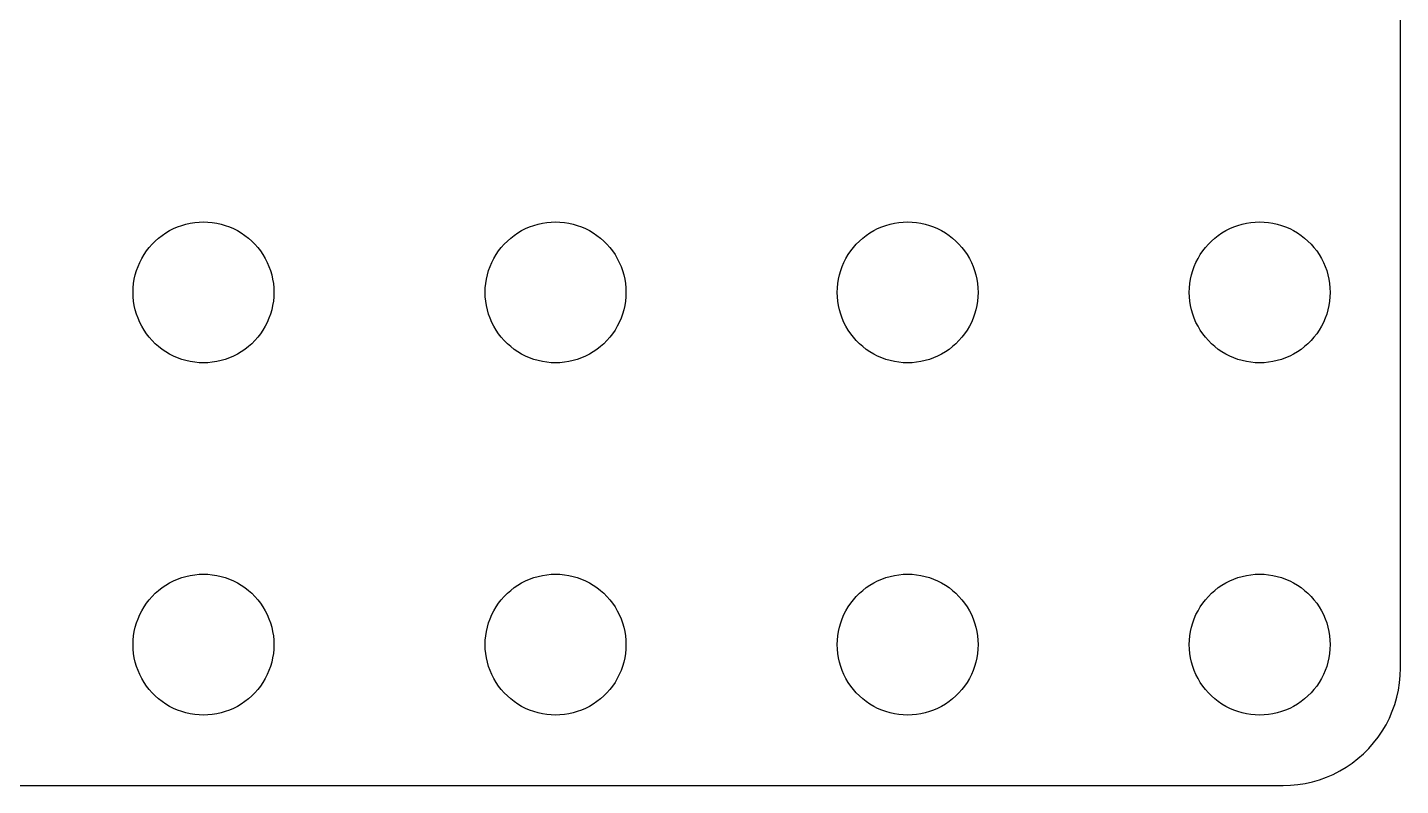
# Model space of a CAD drawing. Header units: metres. Extents: x -58 to 58, y -36 to 36.
# Drawn here: x 0 to 58.5, y -36 to -3.7 of the extents above; entities that cross this region are included whole.
import ezdxf

# ---------------------------------------------------------------- set-up
doc = ezdxf.new("R2010")
doc.units = ezdxf.units.M

msp = doc.modelspace()

# ---------------------------------------------------------------- linework, layer by layer
for p, q in [((58.5, -31), (58.5, 31)), ((6.22266, -12.2855), (6.39561, -12.2107)), ((6.39561, -12.2107), (6.57294, -12.1468)), ((6.57294, -12.1468), (6.75392, -12.0942)), ((6.75392, -12.0942), (6.93785, -12.0531)), ((6.93785, -12.0531), (7.12399, -12.0237)), ((7.12399, -12.0237), (7.31161, -12.0059)), ((7.31161, -12.0059), (7.5, -12)), ((7.5, -12), (7.68837, -12.0059)), ((7.68837, -12.0059), (7.87599, -12.0237)), ((7.87599, -12.0237), (8.06213, -12.0531)), ((8.06213, -12.0531), (8.24606, -12.0942)), ((8.24606, -12.0942), (8.42705, -12.1468)), ((8.42705, -12.1468), (8.60437, -12.2107)), ((8.60437, -12.2107), (8.77733, -12.2855)), ((21.2227, -12.2855), (21.3956, -12.2107)), ((21.3956, -12.2107), (21.5729, -12.1468)), ((21.5729, -12.1468), (21.7539, -12.0942)), ((21.7539, -12.0942), (21.9379, -12.0531)), ((21.9379, -12.0531), (22.124, -12.0237)), ((22.124, -12.0237), (22.3116, -12.0059)), ((22.3116, -12.0059), (22.5, -12)), ((22.5, -12), (22.6884, -12.0059)), ((22.6884, -12.0059), (22.876, -12.0237)), ((22.876, -12.0237), (23.0621, -12.0531)), ((23.0621, -12.0531), (23.2461, -12.0942)), ((23.2461, -12.0942), (23.427, -12.1468)), ((23.427, -12.1468), (23.6044, -12.2107)), ((23.6044, -12.2107), (23.7773, -12.2855)), ((36.2227, -12.2855), (36.3956, -12.2107)), ((36.3956, -12.2107), (36.5729, -12.1468)), ((36.5729, -12.1468), (36.7539, -12.0942)), ((36.7539, -12.0942), (36.9379, -12.0531)), ((36.9379, -12.0531), (37.124, -12.0237)), ((37.124, -12.0237), (37.3116, -12.0059)), ((37.3116, -12.0059), (37.5, -12)), ((37.5, -12), (37.6884, -12.0059)), ((37.6884, -12.0059), (37.876, -12.0237)), ((37.876, -12.0237), (38.0621, -12.0531)), ((38.0621, -12.0531), (38.2461, -12.0942)), ((38.2461, -12.0942), (38.427, -12.1468)), ((38.427, -12.1468), (38.6044, -12.2107)), ((38.6044, -12.2107), (38.7773, -12.2855)), ((51.2227, -12.2855), (51.3956, -12.2107)), ((51.3956, -12.2107), (51.5729, -12.1468)), ((51.5729, -12.1468), (51.7539, -12.0942)), ((51.7539, -12.0942), (51.9379, -12.0531)), ((51.9379, -12.0531), (52.124, -12.0237)), ((52.124, -12.0237), (52.3116, -12.0059)), ((52.3116, -12.0059), (52.5, -12)), ((52.5, -12), (52.6884, -12.0059)), ((52.6884, -12.0059), (52.876, -12.0237)), ((52.876, -12.0237), (53.0621, -12.0531)), ((53.0621, -12.0531), (53.2461, -12.0942)), ((53.2461, -12.0942), (53.427, -12.1468)), ((53.427, -12.1468), (53.6044, -12.2107)), ((53.6044, -12.2107), (53.7773, -12.2855)), ((5.31308, -12.9464), (5.44635, -12.8131)), ((5.44635, -12.8131), (5.58772, -12.6884)), ((5.58772, -12.6884), (5.73663, -12.5729)), ((5.73663, -12.5729), (5.89252, -12.467)), ((5.89252, -12.467), (6.05473, -12.3711)), ((6.05473, -12.3711), (6.22266, -12.2855)), ((8.77733, -12.2855), (8.94525, -12.3711)), ((8.94525, -12.3711), (9.10747, -12.467)), ((9.10747, -12.467), (9.26335, -12.5729)), ((9.26335, -12.5729), (9.41226, -12.6884)), ((9.41226, -12.6884), (9.55363, -12.8131)), ((9.55363, -12.8131), (9.6869, -12.9464)), ((20.3131, -12.9464), (20.4464, -12.8131)), ((20.4464, -12.8131), (20.5877, -12.6884)), ((20.5877, -12.6884), (20.7366, -12.5729)), ((20.7366, -12.5729), (20.8925, -12.467)), ((20.8925, -12.467), (21.0547, -12.3711)), ((21.0547, -12.3711), (21.2227, -12.2855)), ((23.7773, -12.2855), (23.9453, -12.3711)), ((23.9453, -12.3711), (24.1075, -12.467)), ((24.1075, -12.467), (24.2634, -12.5729)), ((24.2634, -12.5729), (24.4123, -12.6884)), ((24.4123, -12.6884), (24.5536, -12.8131)), ((24.5536, -12.8131), (24.6869, -12.9464)), ((35.3131, -12.9464), (35.4464, -12.8131)), ((35.4464, -12.8131), (35.5877, -12.6884)), ((35.5877, -12.6884), (35.7366, -12.5729)), ((35.7366, -12.5729), (35.8925, -12.467)), ((35.8925, -12.467), (36.0547, -12.3711)), ((36.0547, -12.3711), (36.2227, -12.2855)), ((38.7773, -12.2855), (38.9453, -12.3711)), ((38.9453, -12.3711), (39.1075, -12.467)), ((39.1075, -12.467), (39.2634, -12.5729)), ((39.2634, -12.5729), (39.4123, -12.6884)), ((39.4123, -12.6884), (39.5536, -12.8131)), ((39.5536, -12.8131), (39.6869, -12.9464)), ((50.3131, -12.9464), (50.4464, -12.8131)), ((50.4464, -12.8131), (50.5877, -12.6884)), ((50.5877, -12.6884), (50.7366, -12.5729)), ((50.7366, -12.5729), (50.8925, -12.467)), ((50.8925, -12.467), (51.0547, -12.3711)), ((51.0547, -12.3711), (51.2227, -12.2855)), ((53.7773, -12.2855), (53.9453, -12.3711)), ((53.9453, -12.3711), (54.1075, -12.467)), ((54.1075, -12.467), (54.2634, -12.5729)), ((54.2634, -12.5729), (54.4123, -12.6884)), ((54.4123, -12.6884), (54.5536, -12.8131)), ((54.5536, -12.8131), (54.6869, -12.9464)), ((4.87108, -13.5547), (4.96701, -13.3925)), ((4.96701, -13.3925), (5.07294, -13.2366)), ((5.07294, -13.2366), (5.18845, -13.0877)), ((5.18845, -13.0877), (5.31308, -12.9464)), ((9.6869, -12.9464), (9.81154, -13.0877)), ((9.81154, -13.0877), (9.92705, -13.2366)), ((9.92705, -13.2366), (10.033, -13.3925)), ((10.033, -13.3925), (10.1289, -13.5547)), ((19.8711, -13.5547), (19.967, -13.3925)), ((19.967, -13.3925), (20.0729, -13.2366)), ((20.0729, -13.2366), (20.1884, -13.0877)), ((20.1884, -13.0877), (20.3131, -12.9464)), ((24.6869, -12.9464), (24.8115, -13.0877)), ((24.8115, -13.0877), (24.927, -13.2366)), ((24.927, -13.2366), (25.033, -13.3925)), ((25.033, -13.3925), (25.1289, -13.5547)), ((34.8711, -13.5547), (34.967, -13.3925)), ((34.967, -13.3925), (35.0729, -13.2366)), ((35.0729, -13.2366), (35.1885, -13.0877)), ((35.1885, -13.0877), (35.3131, -12.9464)), ((39.6869, -12.9464), (39.8115, -13.0877)), ((39.8115, -13.0877), (39.927, -13.2366)), ((39.927, -13.2366), (40.033, -13.3925)), ((40.033, -13.3925), (40.1289, -13.5547)), ((49.8711, -13.5547), (49.967, -13.3925)), ((49.967, -13.3925), (50.0729, -13.2366)), ((50.0729, -13.2366), (50.1885, -13.0877)), ((50.1885, -13.0877), (50.3131, -12.9464)), ((54.6869, -12.9464), (54.8115, -13.0877)), ((54.8115, -13.0877), (54.927, -13.2366)), ((54.927, -13.2366), (55.033, -13.3925)), ((55.033, -13.3925), (55.1289, -13.5547)), ((4.64682, -14.0729), (4.71066, -13.8956)), ((4.71066, -13.8956), (4.78551, -13.7227)), ((4.78551, -13.7227), (4.87108, -13.5547)), ((10.1289, -13.5547), (10.2145, -13.7227)), ((10.2145, -13.7227), (10.2893, -13.8956)), ((10.2893, -13.8956), (10.3532, -14.0729)), ((19.6468, -14.0729), (19.7107, -13.8956)), ((19.7107, -13.8956), (19.7855, -13.7227)), ((19.7855, -13.7227), (19.8711, -13.5547)), ((25.1289, -13.5547), (25.2145, -13.7227)), ((25.2145, -13.7227), (25.2893, -13.8956)), ((25.2893, -13.8956), (25.3532, -14.0729)), ((34.6468, -14.0729), (34.7107, -13.8956)), ((34.7107, -13.8956), (34.7855, -13.7227)), ((34.7855, -13.7227), (34.8711, -13.5547)), ((40.1289, -13.5547), (40.2145, -13.7227)), ((40.2145, -13.7227), (40.2893, -13.8956)), ((40.2893, -13.8956), (40.3532, -14.0729)), ((49.6468, -14.0729), (49.7107, -13.8956)), ((49.7107, -13.8956), (49.7855, -13.7227)), ((49.7855, -13.7227), (49.8711, -13.5547)), ((55.1289, -13.5547), (55.2145, -13.7227)), ((55.2145, -13.7227), (55.2893, -13.8956)), ((55.2893, -13.8956), (55.3532, -14.0729)), ((4.50591, -14.8116), (4.52365, -14.624)), ((4.52365, -14.624), (4.55313, -14.4379)), ((4.55313, -14.4379), (4.59424, -14.2539)), ((4.59424, -14.2539), (4.64682, -14.0729)), ((10.3532, -14.0729), (10.4057, -14.2539)), ((10.4057, -14.2539), (10.4469, -14.4379)), ((10.4469, -14.4379), (10.4763, -14.624)), ((10.4763, -14.624), (10.4941, -14.8116)), ((19.5059, -14.8116), (19.5237, -14.624)), ((19.5237, -14.624), (19.5531, -14.4379)), ((19.5531, -14.4379), (19.5942, -14.2539)), ((19.5942, -14.2539), (19.6468, -14.0729)), ((25.3532, -14.0729), (25.4057, -14.2539)), ((25.4057, -14.2539), (25.4469, -14.4379)), ((25.4469, -14.4379), (25.4763, -14.624)), ((25.4763, -14.624), (25.4941, -14.8116)), ((34.5059, -14.8116), (34.5237, -14.624)), ((34.5237, -14.624), (34.5531, -14.4379)), ((34.5531, -14.4379), (34.5942, -14.2539)), ((34.5942, -14.2539), (34.6468, -14.0729)), ((40.3532, -14.0729), (40.4057, -14.2539)), ((40.4057, -14.2539), (40.4469, -14.4379)), ((40.4469, -14.4379), (40.4763, -14.624)), ((40.4763, -14.624), (40.4941, -14.8116)), ((49.5059, -14.8116), (49.5237, -14.624)), ((49.5237, -14.624), (49.5531, -14.4379)), ((49.5531, -14.4379), (49.5942, -14.2539)), ((49.5942, -14.2539), (49.6468, -14.0729)), ((55.3532, -14.0729), (55.4057, -14.2539)), ((55.4057, -14.2539), (55.4469, -14.4379)), ((55.4469, -14.4379), (55.4763, -14.624)), ((55.4763, -14.624), (55.4941, -14.8116)), ((4.5, -15), (4.50591, -14.8116)), ((4.50591, -15.1884), (4.5, -15)), ((4.52365, -15.376), (4.50591, -15.1884)), ((10.4941, -15.1884), (10.4763, -15.376)), ((10.4941, -14.8116), (10.5, -15)), ((10.5, -15), (10.4941, -15.1884)), ((19.5, -15), (19.5059, -14.8116)), ((19.5059, -15.1884), (19.5, -15)), ((19.5237, -15.376), (19.5059, -15.1884)), ((25.4941, -15.1884), (25.4763, -15.376)), ((25.4941, -14.8116), (25.5, -15)), ((25.5, -15), (25.4941, -15.1884)), ((34.5, -15), (34.5059, -14.8116)), ((34.5059, -15.1884), (34.5, -15)), ((34.5237, -15.376), (34.5059, -15.1884)), ((40.4941, -15.1884), (40.4763, -15.376)), ((40.4941, -14.8116), (40.5, -15)), ((40.5, -15), (40.4941, -15.1884)), ((49.5, -15), (49.5059, -14.8116)), ((49.5059, -15.1884), (49.5, -15)), ((49.5237, -15.376), (49.5059, -15.1884)), ((55.4941, -15.1884), (55.4763, -15.376)), ((55.4941, -14.8116), (55.5, -15)), ((55.5, -15), (55.4941, -15.1884)), ((4.55313, -15.5621), (4.52365, -15.376)), ((4.59424, -15.7461), (4.55313, -15.5621)), ((4.64682, -15.927), (4.59424, -15.7461)), ((10.4057, -15.7461), (10.3532, -15.927)), ((10.4469, -15.5621), (10.4057, -15.7461)), ((10.4763, -15.376), (10.4469, -15.5621)), ((19.5531, -15.5621), (19.5237, -15.376)), ((19.5942, -15.7461), (19.5531, -15.5621)), ((19.6468, -15.927), (19.5942, -15.7461)), ((25.4057, -15.7461), (25.3532, -15.927)), ((25.4469, -15.5621), (25.4057, -15.7461)), ((25.4763, -15.376), (25.4469, -15.5621)), ((34.5531, -15.5621), (34.5237, -15.376)), ((34.5942, -15.7461), (34.5531, -15.5621)), ((34.6468, -15.927), (34.5942, -15.7461)), ((40.4057, -15.7461), (40.3532, -15.927)), ((40.4469, -15.5621), (40.4057, -15.7461)), ((40.4763, -15.376), (40.4469, -15.5621)), ((49.5531, -15.5621), (49.5237, -15.376)), ((49.5942, -15.7461), (49.5531, -15.5621)), ((49.6468, -15.927), (49.5942, -15.7461)), ((55.4057, -15.7461), (55.3532, -15.927)), ((55.4469, -15.5621), (55.4057, -15.7461)), ((55.4763, -15.376), (55.4469, -15.5621)), ((4.71066, -16.1044), (4.64682, -15.927)), ((4.78551, -16.2773), (4.71066, -16.1044)), ((4.87108, -16.4453), (4.78551, -16.2773)), ((10.2145, -16.2773), (10.1289, -16.4453)), ((10.2893, -16.1044), (10.2145, -16.2773)), ((10.3532, -15.927), (10.2893, -16.1044)), ((19.7107, -16.1044), (19.6468, -15.927)), ((19.7855, -16.2773), (19.7107, -16.1044)), ((19.8711, -16.4453), (19.7855, -16.2773)), ((25.2145, -16.2773), (25.1289, -16.4453)), ((25.2893, -16.1044), (25.2145, -16.2773)), ((25.3532, -15.927), (25.2893, -16.1044)), ((34.7107, -16.1044), (34.6468, -15.927)), ((34.7855, -16.2773), (34.7107, -16.1044)), ((34.8711, -16.4453), (34.7855, -16.2773)), ((40.2145, -16.2773), (40.1289, -16.4453)), ((40.2893, -16.1044), (40.2145, -16.2773)), ((40.3532, -15.927), (40.2893, -16.1044)), ((49.7107, -16.1044), (49.6468, -15.927)), ((49.7855, -16.2773), (49.7107, -16.1044)), ((49.8711, -16.4453), (49.7855, -16.2773)), ((55.2145, -16.2773), (55.1289, -16.4453)), ((55.2893, -16.1044), (55.2145, -16.2773)), ((55.3532, -15.927), (55.2893, -16.1044)), ((4.96701, -16.6075), (4.87108, -16.4453)), ((5.07294, -16.7634), (4.96701, -16.6075)), ((5.18845, -16.9123), (5.07294, -16.7634)), ((5.31308, -17.0536), (5.18845, -16.9123)), ((9.81154, -16.9123), (9.6869, -17.0536)), ((9.92705, -16.7634), (9.81154, -16.9123)), ((10.033, -16.6075), (9.92705, -16.7634)), ((10.1289, -16.4453), (10.033, -16.6075)), ((19.967, -16.6075), (19.8711, -16.4453)), ((20.0729, -16.7634), (19.967, -16.6075)), ((20.1884, -16.9123), (20.0729, -16.7634)), ((20.3131, -17.0536), (20.1884, -16.9123)), ((24.8115, -16.9123), (24.6869, -17.0536)), ((24.927, -16.7634), (24.8115, -16.9123)), ((25.033, -16.6075), (24.927, -16.7634)), ((25.1289, -16.4453), (25.033, -16.6075)), ((34.967, -16.6075), (34.8711, -16.4453)), ((35.0729, -16.7634), (34.967, -16.6075)), ((35.1885, -16.9123), (35.0729, -16.7634)), ((35.3131, -17.0536), (35.1885, -16.9123)), ((39.8115, -16.9123), (39.6869, -17.0536)), ((39.927, -16.7634), (39.8115, -16.9123)), ((40.033, -16.6075), (39.927, -16.7634)), ((40.1289, -16.4453), (40.033, -16.6075)), ((49.967, -16.6075), (49.8711, -16.4453)), ((50.0729, -16.7634), (49.967, -16.6075)), ((50.1885, -16.9123), (50.0729, -16.7634)), ((50.3131, -17.0536), (50.1885, -16.9123)), ((54.8115, -16.9123), (54.6869, -17.0536)), ((54.927, -16.7634), (54.8115, -16.9123)), ((55.033, -16.6075), (54.927, -16.7634)), ((55.1289, -16.4453), (55.033, -16.6075)), ((5.44635, -17.1869), (5.31308, -17.0536)), ((5.58772, -17.3115), (5.44635, -17.1869)), ((5.73663, -17.427), (5.58772, -17.3115)), ((5.89252, -17.533), (5.73663, -17.427)), ((6.05473, -17.6289), (5.89252, -17.533)), ((9.10747, -17.533), (8.94525, -17.6289)), ((9.26335, -17.427), (9.10747, -17.533)), ((9.41226, -17.3115), (9.26335, -17.427)), ((9.55363, -17.1869), (9.41226, -17.3115)), ((9.6869, -17.0536), (9.55363, -17.1869)), ((20.4464, -17.1869), (20.3131, -17.0536)), ((20.5877, -17.3115), (20.4464, -17.1869)), ((20.7366, -17.427), (20.5877, -17.3115)), ((20.8925, -17.533), (20.7366, -17.427)), ((21.0547, -17.6289), (20.8925, -17.533)), ((24.1075, -17.533), (23.9453, -17.6289)), ((24.2634, -17.427), (24.1075, -17.533)), ((24.4123, -17.3115), (24.2634, -17.427)), ((24.5536, -17.1869), (24.4123, -17.3115)), ((24.6869, -17.0536), (24.5536, -17.1869)), ((35.4464, -17.1869), (35.3131, -17.0536)), ((35.5877, -17.3115), (35.4464, -17.1869)), ((35.7366, -17.427), (35.5877, -17.3115)), ((35.8925, -17.533), (35.7366, -17.427)), ((36.0547, -17.6289), (35.8925, -17.533)), ((39.1075, -17.533), (38.9453, -17.6289)), ((39.2634, -17.427), (39.1075, -17.533)), ((39.4123, -17.3115), (39.2634, -17.427)), ((39.5536, -17.1869), (39.4123, -17.3115)), ((39.6869, -17.0536), (39.5536, -17.1869)), ((50.4464, -17.1869), (50.3131, -17.0536)), ((50.5877, -17.3115), (50.4464, -17.1869)), ((50.7366, -17.427), (50.5877, -17.3115)), ((50.8925, -17.533), (50.7366, -17.427)), ((51.0547, -17.6289), (50.8925, -17.533)), ((54.1075, -17.533), (53.9453, -17.6289)), ((54.2634, -17.427), (54.1075, -17.533)), ((54.4123, -17.3115), (54.2634, -17.427)), ((54.5536, -17.1869), (54.4123, -17.3115)), ((54.6869, -17.0536), (54.5536, -17.1869)), ((6.22266, -17.7145), (6.05473, -17.6289)), ((6.39561, -17.7893), (6.22266, -17.7145)), ((6.57294, -17.8532), (6.39561, -17.7893)), ((6.75392, -17.9057), (6.57294, -17.8532)), ((6.93785, -17.9469), (6.75392, -17.9057)), ((7.12399, -17.9763), (6.93785, -17.9469)), ((7.31161, -17.9941), (7.12399, -17.9763)), ((7.5, -18), (7.31161, -17.9941)), ((7.68837, -17.9941), (7.5, -18)), ((7.87599, -17.9763), (7.68837, -17.9941)), ((8.06213, -17.9469), (7.87599, -17.9763)), ((8.24606, -17.9057), (8.06213, -17.9469)), ((8.42705, -17.8532), (8.24606, -17.9057)), ((8.60437, -17.7893), (8.42705, -17.8532)), ((8.77733, -17.7145), (8.60437, -17.7893)), ((8.94525, -17.6289), (8.77733, -17.7145)), ((21.2227, -17.7145), (21.0547, -17.6289)), ((21.3956, -17.7893), (21.2227, -17.7145)), ((21.5729, -17.8532), (21.3956, -17.7893)), ((21.7539, -17.9057), (21.5729, -17.8532)), ((21.9379, -17.9469), (21.7539, -17.9057)), ((22.124, -17.9763), (21.9379, -17.9469)), ((22.3116, -17.9941), (22.124, -17.9763)), ((22.5, -18), (22.3116, -17.9941)), ((22.6884, -17.9941), (22.5, -18)), ((22.876, -17.9763), (22.6884, -17.9941)), ((23.0621, -17.9469), (22.876, -17.9763)), ((23.2461, -17.9057), (23.0621, -17.9469)), ((23.427, -17.8532), (23.2461, -17.9057)), ((23.6044, -17.7893), (23.427, -17.8532)), ((23.7773, -17.7145), (23.6044, -17.7893)), ((23.9453, -17.6289), (23.7773, -17.7145)), ((36.2227, -17.7145), (36.0547, -17.6289)), ((36.3956, -17.7893), (36.2227, -17.7145)), ((36.5729, -17.8532), (36.3956, -17.7893)), ((36.7539, -17.9057), (36.5729, -17.8532)), ((36.9379, -17.9469), (36.7539, -17.9057)), ((37.124, -17.9763), (36.9379, -17.9469)), ((37.3116, -17.9941), (37.124, -17.9763)), ((37.5, -18), (37.3116, -17.9941)), ((37.6884, -17.9941), (37.5, -18)), ((37.876, -17.9763), (37.6884, -17.9941)), ((38.0621, -17.9469), (37.876, -17.9763)), ((38.2461, -17.9057), (38.0621, -17.9469)), ((38.427, -17.8532), (38.2461, -17.9057)), ((38.6044, -17.7893), (38.427, -17.8532)), ((38.7773, -17.7145), (38.6044, -17.7893)), ((38.9453, -17.6289), (38.7773, -17.7145)), ((51.2227, -17.7145), (51.0547, -17.6289)), ((51.3956, -17.7893), (51.2227, -17.7145)), ((51.5729, -17.8532), (51.3956, -17.7893)), ((51.7539, -17.9057), (51.5729, -17.8532)), ((51.9379, -17.9469), (51.7539, -17.9057)), ((52.124, -17.9763), (51.9379, -17.9469)), ((52.3116, -17.9941), (52.124, -17.9763)), ((52.5, -18), (52.3116, -17.9941)), ((52.6884, -17.9941), (52.5, -18)), ((52.876, -17.9763), (52.6884, -17.9941)), ((53.0621, -17.9469), (52.876, -17.9763)), ((53.2461, -17.9057), (53.0621, -17.9469)), ((53.427, -17.8532), (53.2461, -17.9057)), ((53.6044, -17.7893), (53.427, -17.8532)), ((53.7773, -17.7145), (53.6044, -17.7893)), ((53.9453, -17.6289), (53.7773, -17.7145)), ((5.73663, -27.5729), (5.89252, -27.467)), ((5.89252, -27.467), (6.05473, -27.3711)), ((6.05473, -27.3711), (6.22266, -27.2855)), ((6.22266, -27.2855), (6.39561, -27.2107)), ((6.39561, -27.2107), (6.57294, -27.1468)), ((6.57294, -27.1468), (6.75392, -27.0942)), ((6.75392, -27.0942), (6.93785, -27.0531)), ((6.93785, -27.0531), (7.12399, -27.0237)), ((7.12399, -27.0237), (7.31161, -27.0059)), ((7.31161, -27.0059), (7.5, -27)), ((7.5, -27), (7.68837, -27.0059)), ((7.68837, -27.0059), (7.87599, -27.0237)), ((7.87599, -27.0237), (8.06213, -27.0531)), ((8.06213, -27.0531), (8.24606, -27.0942)), ((8.24606, -27.0942), (8.42705, -27.1468)), ((8.42705, -27.1468), (8.60437, -27.2107)), ((8.60437, -27.2107), (8.77733, -27.2855)), ((8.77733, -27.2855), (8.94525, -27.3711)), ((8.94525, -27.3711), (9.10747, -27.467)), ((9.10747, -27.467), (9.26335, -27.5729)), ((20.7366, -27.5729), (20.8925, -27.467)), ((20.8925, -27.467), (21.0547, -27.3711)), ((21.0547, -27.3711), (21.2227, -27.2855)), ((21.2227, -27.2855), (21.3956, -27.2107)), ((21.3956, -27.2107), (21.5729, -27.1468)), ((21.5729, -27.1468), (21.7539, -27.0942)), ((21.7539, -27.0942), (21.9379, -27.0531)), ((21.9379, -27.0531), (22.124, -27.0237)), ((22.124, -27.0237), (22.3116, -27.0059)), ((22.3116, -27.0059), (22.5, -27)), ((22.5, -27), (22.6884, -27.0059)), ((22.6884, -27.0059), (22.876, -27.0237)), ((22.876, -27.0237), (23.0621, -27.0531)), ((23.0621, -27.0531), (23.2461, -27.0942)), ((23.2461, -27.0942), (23.427, -27.1468)), ((23.427, -27.1468), (23.6044, -27.2107)), ((23.6044, -27.2107), (23.7773, -27.2855)), ((23.7773, -27.2855), (23.9453, -27.3711)), ((23.9453, -27.3711), (24.1075, -27.467)), ((24.1075, -27.467), (24.2634, -27.5729)), ((35.7366, -27.5729), (35.8925, -27.467)), ((35.8925, -27.467), (36.0547, -27.3711)), ((36.0547, -27.3711), (36.2227, -27.2855)), ((36.2227, -27.2855), (36.3956, -27.2107)), ((36.3956, -27.2107), (36.5729, -27.1468)), ((36.5729, -27.1468), (36.7539, -27.0942)), ((36.7539, -27.0942), (36.9379, -27.0531)), ((36.9379, -27.0531), (37.124, -27.0237)), ((37.124, -27.0237), (37.3116, -27.0059)), ((37.3116, -27.0059), (37.5, -27)), ((37.5, -27), (37.6884, -27.0059)), ((37.6884, -27.0059), (37.876, -27.0237)), ((37.876, -27.0237), (38.0621, -27.0531)), ((38.0621, -27.0531), (38.2461, -27.0942)), ((38.2461, -27.0942), (38.427, -27.1468)), ((38.427, -27.1468), (38.6044, -27.2107)), ((38.6044, -27.2107), (38.7773, -27.2855)), ((38.7773, -27.2855), (38.9453, -27.3711)), ((38.9453, -27.3711), (39.1075, -27.467)), ((39.1075, -27.467), (39.2634, -27.5729)), ((50.7366, -27.5729), (50.8925, -27.467)), ((50.8925, -27.467), (51.0547, -27.3711)), ((51.0547, -27.3711), (51.2227, -27.2855)), ((51.2227, -27.2855), (51.3956, -27.2107)), ((51.3956, -27.2107), (51.5729, -27.1468)), ((51.5729, -27.1468), (51.7539, -27.0942)), ((51.7539, -27.0942), (51.9379, -27.0531)), ((51.9379, -27.0531), (52.124, -27.0237)), ((52.124, -27.0237), (52.3116, -27.0059)), ((52.3116, -27.0059), (52.5, -27)), ((52.5, -27), (52.6884, -27.0059)), ((52.6884, -27.0059), (52.876, -27.0237)), ((52.876, -27.0237), (53.0621, -27.0531)), ((53.0621, -27.0531), (53.2461, -27.0942)), ((53.2461, -27.0942), (53.427, -27.1468)), ((53.427, -27.1468), (53.6044, -27.2107)), ((53.6044, -27.2107), (53.7773, -27.2855)), ((53.7773, -27.2855), (53.9453, -27.3711)), ((53.9453, -27.3711), (54.1075, -27.467)), ((54.1075, -27.467), (54.2634, -27.5729)), ((5.18845, -28.0877), (5.31308, -27.9464)), ((5.31308, -27.9464), (5.44635, -27.8131)), ((5.44635, -27.8131), (5.58772, -27.6884)), ((5.58772, -27.6884), (5.73663, -27.5729)), ((9.26335, -27.5729), (9.41226, -27.6884)), ((9.41226, -27.6884), (9.55363, -27.8131)), ((9.55363, -27.8131), (9.6869, -27.9464)), ((9.6869, -27.9464), (9.81154, -28.0877)), ((20.1884, -28.0877), (20.3131, -27.9464)), ((20.3131, -27.9464), (20.4464, -27.8131)), ((20.4464, -27.8131), (20.5877, -27.6884)), ((20.5877, -27.6884), (20.7366, -27.5729)), ((24.2634, -27.5729), (24.4123, -27.6884)), ((24.4123, -27.6884), (24.5536, -27.8131)), ((24.5536, -27.8131), (24.6869, -27.9464)), ((24.6869, -27.9464), (24.8115, -28.0877)), ((35.1885, -28.0877), (35.3131, -27.9464)), ((35.3131, -27.9464), (35.4464, -27.8131)), ((35.4464, -27.8131), (35.5877, -27.6884)), ((35.5877, -27.6884), (35.7366, -27.5729)), ((39.2634, -27.5729), (39.4123, -27.6884)), ((39.4123, -27.6884), (39.5536, -27.8131)), ((39.5536, -27.8131), (39.6869, -27.9464)), ((39.6869, -27.9464), (39.8115, -28.0877)), ((50.1885, -28.0877), (50.3131, -27.9464)), ((50.3131, -27.9464), (50.4464, -27.8131)), ((50.4464, -27.8131), (50.5877, -27.6884)), ((50.5877, -27.6884), (50.7366, -27.5729)), ((54.2634, -27.5729), (54.4123, -27.6884)), ((54.4123, -27.6884), (54.5536, -27.8131)), ((54.5536, -27.8131), (54.6869, -27.9464)), ((54.6869, -27.9464), (54.8115, -28.0877)), ((4.78551, -28.7227), (4.87108, -28.5547)), ((4.87108, -28.5547), (4.96701, -28.3925)), ((4.96701, -28.3925), (5.07294, -28.2366)), ((5.07294, -28.2366), (5.18845, -28.0877)), ((9.81154, -28.0877), (9.92705, -28.2366)), ((9.92705, -28.2366), (10.033, -28.3925)), ((10.033, -28.3925), (10.1289, -28.5547)), ((10.1289, -28.5547), (10.2145, -28.7227)), ((19.7855, -28.7227), (19.8711, -28.5547)), ((19.8711, -28.5547), (19.967, -28.3925)), ((19.967, -28.3925), (20.0729, -28.2366)), ((20.0729, -28.2366), (20.1884, -28.0877)), ((24.8115, -28.0877), (24.927, -28.2366)), ((24.927, -28.2366), (25.033, -28.3925)), ((25.033, -28.3925), (25.1289, -28.5547)), ((25.1289, -28.5547), (25.2145, -28.7227)), ((34.7855, -28.7227), (34.8711, -28.5547)), ((34.8711, -28.5547), (34.967, -28.3925)), ((34.967, -28.3925), (35.0729, -28.2366)), ((35.0729, -28.2366), (35.1885, -28.0877)), ((39.8115, -28.0877), (39.927, -28.2366)), ((39.927, -28.2366), (40.033, -28.3925)), ((40.033, -28.3925), (40.1289, -28.5547)), ((40.1289, -28.5547), (40.2145, -28.7227)), ((49.7855, -28.7227), (49.8711, -28.5547)), ((49.8711, -28.5547), (49.967, -28.3925)), ((49.967, -28.3925), (50.0729, -28.2366)), ((50.0729, -28.2366), (50.1885, -28.0877)), ((54.8115, -28.0877), (54.927, -28.2366)), ((54.927, -28.2366), (55.033, -28.3925)), ((55.033, -28.3925), (55.1289, -28.5547)), ((55.1289, -28.5547), (55.2145, -28.7227)), ((4.59424, -29.2539), (4.64682, -29.0729)), ((4.64682, -29.0729), (4.71066, -28.8956)), ((4.71066, -28.8956), (4.78551, -28.7227)), ((10.2145, -28.7227), (10.2893, -28.8956)), ((10.2893, -28.8956), (10.3532, -29.0729)), ((10.3532, -29.0729), (10.4057, -29.2539)), ((19.5942, -29.2539), (19.6468, -29.0729)), ((19.6468, -29.0729), (19.7107, -28.8956)), ((19.7107, -28.8956), (19.7855, -28.7227)), ((25.2145, -28.7227), (25.2893, -28.8956)), ((25.2893, -28.8956), (25.3532, -29.0729)), ((25.3532, -29.0729), (25.4057, -29.2539)), ((34.5942, -29.2539), (34.6468, -29.0729)), ((34.6468, -29.0729), (34.7107, -28.8956)), ((34.7107, -28.8956), (34.7855, -28.7227)), ((40.2145, -28.7227), (40.2893, -28.8956)), ((40.2893, -28.8956), (40.3532, -29.0729)), ((40.3532, -29.0729), (40.4057, -29.2539)), ((49.5942, -29.2539), (49.6468, -29.0729)), ((49.6468, -29.0729), (49.7107, -28.8956)), ((49.7107, -28.8956), (49.7855, -28.7227)), ((55.2145, -28.7227), (55.2893, -28.8956)), ((55.2893, -28.8956), (55.3532, -29.0729)), ((55.3532, -29.0729), (55.4057, -29.2539)), ((4.5, -30), (4.50591, -29.8116)), ((4.50591, -29.8116), (4.52365, -29.624)), ((4.52365, -29.624), (4.55313, -29.4379)), ((4.55313, -29.4379), (4.59424, -29.2539)), ((10.4057, -29.2539), (10.4469, -29.4379)), ((10.4469, -29.4379), (10.4763, -29.624)), ((10.4763, -29.624), (10.4941, -29.8116)), ((10.4941, -29.8116), (10.5, -30)), ((19.5, -30), (19.5059, -29.8116)), ((19.5059, -29.8116), (19.5237, -29.624)), ((19.5237, -29.624), (19.5531, -29.4379)), ((19.5531, -29.4379), (19.5942, -29.2539)), ((25.4057, -29.2539), (25.4469, -29.4379)), ((25.4469, -29.4379), (25.4763, -29.624)), ((25.4763, -29.624), (25.4941, -29.8116)), ((25.4941, -29.8116), (25.5, -30)), ((34.5, -30), (34.5059, -29.8116)), ((34.5059, -29.8116), (34.5237, -29.624)), ((34.5237, -29.624), (34.5531, -29.4379)), ((34.5531, -29.4379), (34.5942, -29.2539)), ((40.4057, -29.2539), (40.4469, -29.4379)), ((40.4469, -29.4379), (40.4763, -29.624)), ((40.4763, -29.624), (40.4941, -29.8116)), ((40.4941, -29.8116), (40.5, -30)), ((49.5, -30), (49.5059, -29.8116)), ((49.5059, -29.8116), (49.5237, -29.624)), ((49.5237, -29.624), (49.5531, -29.4379)), ((49.5531, -29.4379), (49.5942, -29.2539)), ((55.4057, -29.2539), (55.4469, -29.4379)), ((55.4469, -29.4379), (55.4763, -29.624)), ((55.4763, -29.624), (55.4941, -29.8116)), ((55.4941, -29.8116), (55.5, -30)), ((4.50591, -30.1884), (4.5, -30)), ((4.52365, -30.376), (4.50591, -30.1884)), ((4.55313, -30.5621), (4.52365, -30.376)), ((10.4763, -30.376), (10.4469, -30.5621)), ((10.4941, -30.1884), (10.4763, -30.376)), ((10.5, -30), (10.4941, -30.1884)), ((19.5059, -30.1884), (19.5, -30)), ((19.5237, -30.376), (19.5059, -30.1884)), ((19.5531, -30.5621), (19.5237, -30.376)), ((25.4763, -30.376), (25.4469, -30.5621)), ((25.4941, -30.1884), (25.4763, -30.376)), ((25.5, -30), (25.4941, -30.1884)), ((34.5059, -30.1884), (34.5, -30)), ((34.5237, -30.376), (34.5059, -30.1884)), ((34.5531, -30.5621), (34.5237, -30.376)), ((40.4763, -30.376), (40.4469, -30.5621)), ((40.4941, -30.1884), (40.4763, -30.376)), ((40.5, -30), (40.4941, -30.1884)), ((49.5059, -30.1884), (49.5, -30)), ((49.5237, -30.376), (49.5059, -30.1884)), ((49.5531, -30.5621), (49.5237, -30.376)), ((55.4763, -30.376), (55.4469, -30.5621)), ((55.4941, -30.1884), (55.4763, -30.376)), ((55.5, -30), (55.4941, -30.1884)), ((4.59424, -30.7461), (4.55313, -30.5621)), ((4.64682, -30.927), (4.59424, -30.7461)), ((4.71066, -31.1044), (4.64682, -30.927)), ((10.3532, -30.927), (10.2893, -31.1044)), ((10.4057, -30.7461), (10.3532, -30.927)), ((10.4469, -30.5621), (10.4057, -30.7461)), ((19.5942, -30.7461), (19.5531, -30.5621)), ((19.6468, -30.927), (19.5942, -30.7461)), ((19.7107, -31.1044), (19.6468, -30.927)), ((25.3532, -30.927), (25.2893, -31.1044)), ((25.4057, -30.7461), (25.3532, -30.927)), ((25.4469, -30.5621), (25.4057, -30.7461)), ((34.5942, -30.7461), (34.5531, -30.5621)), ((34.6468, -30.927), (34.5942, -30.7461)), ((34.7107, -31.1044), (34.6468, -30.927)), ((40.3532, -30.927), (40.2893, -31.1044)), ((40.4057, -30.7461), (40.3532, -30.927)), ((40.4469, -30.5621), (40.4057, -30.7461)), ((49.5942, -30.7461), (49.5531, -30.5621)), ((49.6468, -30.927), (49.5942, -30.7461)), ((49.7107, -31.1044), (49.6468, -30.927)), ((55.3532, -30.927), (55.2893, -31.1044)), ((55.4057, -30.7461), (55.3532, -30.927)), ((55.4469, -30.5621), (55.4057, -30.7461)), ((58.4901, -31.3139), (58.5, -31)), ((4.78551, -31.2773), (4.71066, -31.1044)), ((4.87108, -31.4453), (4.78551, -31.2773)), ((4.96701, -31.6075), (4.87108, -31.4453)), ((10.1289, -31.4453), (10.033, -31.6075)), ((10.2145, -31.2773), (10.1289, -31.4453)), ((10.2893, -31.1044), (10.2145, -31.2773)), ((19.7855, -31.2773), (19.7107, -31.1044)), ((19.8711, -31.4453), (19.7855, -31.2773)), ((19.967, -31.6075), (19.8711, -31.4453)), ((25.1289, -31.4453), (25.033, -31.6075)), ((25.2145, -31.2773), (25.1289, -31.4453)), ((25.2893, -31.1044), (25.2145, -31.2773)), ((34.7855, -31.2773), (34.7107, -31.1044)), ((34.8711, -31.4453), (34.7855, -31.2773)), ((34.967, -31.6075), (34.8711, -31.4453)), ((40.1289, -31.4453), (40.033, -31.6075)), ((40.2145, -31.2773), (40.1289, -31.4453)), ((40.2893, -31.1044), (40.2145, -31.2773)), ((49.7855, -31.2773), (49.7107, -31.1044)), ((49.8711, -31.4453), (49.7855, -31.2773)), ((49.967, -31.6075), (49.8711, -31.4453)), ((55.1289, -31.4453), (55.033, -31.6075)), ((55.2145, -31.2773), (55.1289, -31.4453)), ((55.2893, -31.1044), (55.2145, -31.2773)), ((58.4606, -31.6267), (58.4901, -31.3139)), ((5.07294, -31.7634), (4.96701, -31.6075)), ((5.18845, -31.9123), (5.07294, -31.7634)), ((5.31308, -32.0536), (5.18845, -31.9123)), ((5.44635, -32.1869), (5.31308, -32.0536)), ((9.6869, -32.0536), (9.55363, -32.1869)), ((9.81154, -31.9123), (9.6869, -32.0536)), ((9.92705, -31.7634), (9.81154, -31.9123)), ((10.033, -31.6075), (9.92705, -31.7634)), ((20.0729, -31.7634), (19.967, -31.6075)), ((20.1884, -31.9123), (20.0729, -31.7634)), ((20.3131, -32.0536), (20.1884, -31.9123)), ((20.4464, -32.1869), (20.3131, -32.0536)), ((24.6869, -32.0536), (24.5536, -32.1869)), ((24.8115, -31.9123), (24.6869, -32.0536)), ((24.927, -31.7634), (24.8115, -31.9123)), ((25.033, -31.6075), (24.927, -31.7634)), ((35.0729, -31.7634), (34.967, -31.6075)), ((35.1885, -31.9123), (35.0729, -31.7634)), ((35.3131, -32.0536), (35.1885, -31.9123)), ((35.4464, -32.1869), (35.3131, -32.0536)), ((39.6869, -32.0536), (39.5536, -32.1869)), ((39.8115, -31.9123), (39.6869, -32.0536)), ((39.927, -31.7634), (39.8115, -31.9123)), ((40.033, -31.6075), (39.927, -31.7634)), ((50.0729, -31.7634), (49.967, -31.6075)), ((50.1885, -31.9123), (50.0729, -31.7634)), ((50.3131, -32.0536), (50.1885, -31.9123)), ((50.4464, -32.1869), (50.3131, -32.0536)), ((54.6869, -32.0536), (54.5536, -32.1869)), ((54.8115, -31.9123), (54.6869, -32.0536)), ((54.927, -31.7634), (54.8115, -31.9123)), ((55.033, -31.6075), (54.927, -31.7634)), ((58.3429, -32.2435), (58.4114, -31.9369)), ((58.4114, -31.9369), (58.4606, -31.6267)), ((5.58772, -32.3115), (5.44635, -32.1869)), ((5.73663, -32.427), (5.58772, -32.3115)), ((5.89252, -32.533), (5.73663, -32.427)), ((6.05473, -32.6289), (5.89252, -32.533)), ((6.22266, -32.7145), (6.05473, -32.6289)), ((6.39561, -32.7893), (6.22266, -32.7145)), ((8.77733, -32.7145), (8.60437, -32.7893)), ((8.94525, -32.6289), (8.77733, -32.7145)), ((9.10747, -32.533), (8.94525, -32.6289)), ((9.26335, -32.427), (9.10747, -32.533)), ((9.41226, -32.3115), (9.26335, -32.427)), ((9.55363, -32.1869), (9.41226, -32.3115)), ((20.5877, -32.3115), (20.4464, -32.1869)), ((20.7366, -32.427), (20.5877, -32.3115)), ((20.8925, -32.533), (20.7366, -32.427)), ((21.0547, -32.6289), (20.8925, -32.533)), ((21.2227, -32.7145), (21.0547, -32.6289)), ((21.3956, -32.7893), (21.2227, -32.7145)), ((23.7773, -32.7145), (23.6044, -32.7893)), ((23.9453, -32.6289), (23.7773, -32.7145)), ((24.1075, -32.533), (23.9453, -32.6289)), ((24.2634, -32.427), (24.1075, -32.533)), ((24.4123, -32.3115), (24.2634, -32.427)), ((24.5536, -32.1869), (24.4123, -32.3115)), ((35.5877, -32.3115), (35.4464, -32.1869)), ((35.7366, -32.427), (35.5877, -32.3115)), ((35.8925, -32.533), (35.7366, -32.427)), ((36.0547, -32.6289), (35.8925, -32.533)), ((36.2227, -32.7145), (36.0547, -32.6289)), ((36.3956, -32.7893), (36.2227, -32.7145)), ((38.7773, -32.7145), (38.6044, -32.7893)), ((38.9453, -32.6289), (38.7773, -32.7145)), ((39.1075, -32.533), (38.9453, -32.6289)), ((39.2634, -32.427), (39.1075, -32.533)), ((39.4123, -32.3115), (39.2634, -32.427)), ((39.5536, -32.1869), (39.4123, -32.3115)), ((50.5877, -32.3115), (50.4464, -32.1869)), ((50.7366, -32.427), (50.5877, -32.3115)), ((50.8925, -32.533), (50.7366, -32.427)), ((51.0547, -32.6289), (50.8925, -32.533)), ((51.2227, -32.7145), (51.0547, -32.6289)), ((51.3956, -32.7893), (51.2227, -32.7145)), ((53.7773, -32.7145), (53.6044, -32.7893)), ((53.9453, -32.6289), (53.7773, -32.7145)), ((54.1075, -32.533), (53.9453, -32.6289)), ((54.2634, -32.427), (54.1075, -32.533)), ((54.4123, -32.3115), (54.2634, -32.427)), ((54.5536, -32.1869), (54.4123, -32.3115)), ((58.1489, -32.8406), (58.2553, -32.5451)), ((58.2553, -32.5451), (58.3429, -32.2435)), ((6.57294, -32.8532), (6.39561, -32.7893)), ((6.75392, -32.9057), (6.57294, -32.8532)), ((6.93785, -32.9469), (6.75392, -32.9057)), ((7.12399, -32.9763), (6.93785, -32.9469)), ((7.31161, -32.9941), (7.12399, -32.9763)), ((7.5, -33), (7.31161, -32.9941)), ((7.68837, -32.9941), (7.5, -33)), ((7.87599, -32.9763), (7.68837, -32.9941)), ((8.06213, -32.9469), (7.87599, -32.9763)), ((8.24606, -32.9057), (8.06213, -32.9469)), ((8.42705, -32.8532), (8.24606, -32.9057)), ((8.60437, -32.7893), (8.42705, -32.8532)), ((21.5729, -32.8532), (21.3956, -32.7893)), ((21.7539, -32.9057), (21.5729, -32.8532)), ((21.9379, -32.9469), (21.7539, -32.9057)), ((22.124, -32.9763), (21.9379, -32.9469)), ((22.3116, -32.9941), (22.124, -32.9763)), ((22.5, -33), (22.3116, -32.9941)), ((22.6884, -32.9941), (22.5, -33)), ((22.876, -32.9763), (22.6884, -32.9941)), ((23.0621, -32.9469), (22.876, -32.9763)), ((23.2461, -32.9057), (23.0621, -32.9469)), ((23.427, -32.8532), (23.2461, -32.9057)), ((23.6044, -32.7893), (23.427, -32.8532)), ((36.5729, -32.8532), (36.3956, -32.7893)), ((36.7539, -32.9057), (36.5729, -32.8532)), ((36.9379, -32.9469), (36.7539, -32.9057)), ((37.124, -32.9763), (36.9379, -32.9469)), ((37.3116, -32.9941), (37.124, -32.9763)), ((37.5, -33), (37.3116, -32.9941)), ((37.6884, -32.9941), (37.5, -33)), ((37.876, -32.9763), (37.6884, -32.9941)), ((38.0621, -32.9469), (37.876, -32.9763)), ((38.2461, -32.9057), (38.0621, -32.9469)), ((38.427, -32.8532), (38.2461, -32.9057)), ((38.6044, -32.7893), (38.427, -32.8532)), ((51.5729, -32.8532), (51.3956, -32.7893)), ((51.7539, -32.9057), (51.5729, -32.8532)), ((51.9379, -32.9469), (51.7539, -32.9057)), ((52.124, -32.9763), (51.9379, -32.9469)), ((52.3116, -32.9941), (52.124, -32.9763)), ((52.5, -33), (52.3116, -32.9941)), ((52.6884, -32.9941), (52.5, -33)), ((52.876, -32.9763), (52.6884, -32.9941)), ((53.0621, -32.9469), (52.876, -32.9763)), ((53.2461, -32.9057), (53.0621, -32.9469)), ((53.427, -32.8532), (53.2461, -32.9057)), ((53.6044, -32.7893), (53.427, -32.8532)), ((57.8815, -33.4088), (58.0241, -33.1289)), ((58.0241, -33.1289), (58.1489, -32.8406)), ((57.5451, -33.9389), (57.7216, -33.6791)), ((57.7216, -33.6791), (57.8815, -33.4088)), ((56.9227, -34.6448), (57.1448, -34.4227)), ((57.1448, -34.4227), (57.3526, -34.1871)), ((57.3526, -34.1871), (57.5451, -33.9389)), ((56.1791, -35.2216), (56.4389, -35.0451)), ((56.4389, -35.0451), (56.6871, -34.8526)), ((56.6871, -34.8526), (56.9227, -34.6448)), ((55.0451, -35.7553), (55.3406, -35.6489)), ((55.3406, -35.6489), (55.6289, -35.5241)), ((55.6289, -35.5241), (55.9088, -35.3815)), ((55.9088, -35.3815), (56.1791, -35.2216)), ((-53.5, -36), (53.5, -36)), ((53.5, -36), (53.8139, -35.9901)), ((53.8139, -35.9901), (54.1267, -35.9606)), ((54.1267, -35.9606), (54.4369, -35.9114)), ((54.4369, -35.9114), (54.7435, -35.8429)), ((54.7435, -35.8429), (55.0451, -35.7553))]:
    msp.add_line(p, q)

doc.saveas('drawing.dxf')
